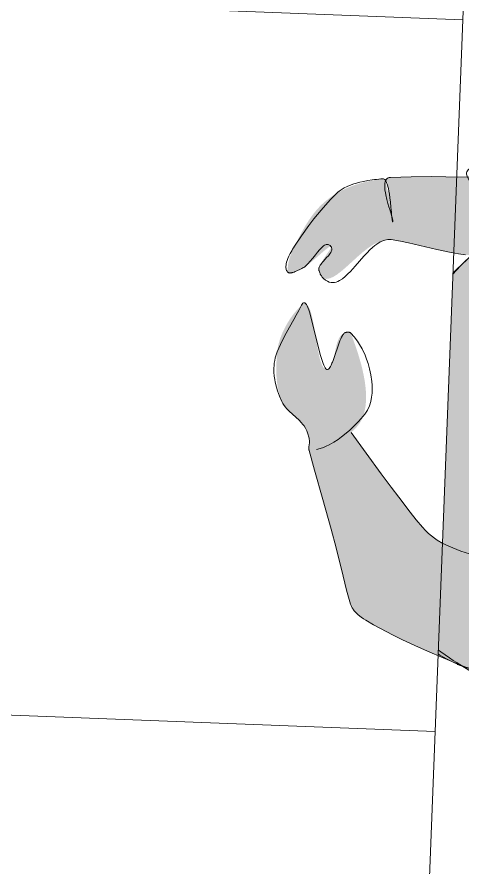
# Model space of a CAD drawing. Header units: millimetres. Extents: x 32078 to 83548, y -4690 to 56252.
# Drawn here: x 80814 to 81286, y 51846 to 52745 of the extents above; entities that cross this region are included whole.
import ezdxf

# ---------------------------------------------------------------- set-up
doc = ezdxf.new("R2010")
doc.units = ezdxf.units.MM
doc.header["$MEASUREMENT"] = 0
for name, color, linetype, lineweight in [('FURN-FREE', 1, 'Continuous', 0), ('PRES-FILL', 7, 'Continuous', 0), ('PRES-PEOP', 42, 'Continuous', 0)]:
    doc.layers.add(name, color=color, linetype=linetype, lineweight=lineweight)

# ---------------------------------------------------------------- blocks, each defined once
blk = doc.blocks.new('ANT_17')
at = {"color": 0, "linetype": 'ByBlock', "lineweight": -2}
for p, q in [((-230.6050000000105, 252.3579999999783), (-230.5850000000064, 252.3589999999967)), ((-222.1100000000006, 252.0419999999867), (-182.1699999999983, 208.8469999999797)), ((-230.9229999999952, 243.8939999999711), (-193.1000000000204, 202.9900000000052)), ((249.7079999999987, 243.2330000000075), (208.2010000000155, 201.560999999987)), ((258.2300000000105, 234.7639999999665), (218.9059999999736, 195.29899999997)), ((-237.288000000015, 197.6639999999898), (-237.7749999999942, 197.3369999999995)), ((-157.5270000000164, 182.1999999999971), (-129.5179999999964, 151.9009999999835)), ((-170.4360000000015, 178.489999999998), (-139.4140000000043, 144.9219999999768)), ((181.9289999999892, 175.1599999999817), (153.1639999999898, 146.2839999999997)), ((194.6730000000098, 170.9689999999755), (162.7639999999956, 138.9270000000251)), ((237.9219999999914, 154.1480000000156), (237.9239999999991, 154.1489999999831)), ((-190.0080000000016, -176.9710000000196), (-240.1240000000107, -227.2660000000178)), ((-180.8860000000277, -184.8450000000012), (-231.622000000003, -235.7579999999871)), ((200.5109999999986, -183.8860000000132), (249.0679999999847, -236.3980000000083)), ((191.0699999999924, -191.3759999999893), (240.2560000000085, -244.5680000000284)), ((-240.101999999999, -235.7510000000038), (-240.1240000000107, -235.7600000000093)), ((248.7309999999998, -244.8740000000034), (248.7309999999852, -244.8849999999948))]:
    blk.add_line(p, q, dxfattribs=at)
at = {"color": 0, "linetype": 'ByBlock', "lineweight": -2, "extrusion": (0, 0, -1)}
for centre, radius, start, end in [((-10.84310449811164, -197.5296352611913), 449.2945550665204, 55.50108333333333, 90.38600277777779), ((226.5099585044227, 247.9666756855295), 6.000000000000013, 47.15889444444443, 137.2503583333333), ((-4.928342642917414, -185.8805704263068), 436.8134136936627, 91.1704888888889, 126.0554083333333), ((-253.9718071523967, 238.9973606325002), 6.000000000000006, 135.0319611111111, 224.8725805555556), ((-244.658134046811, -240.4625302021523), 6.000000000000007, 137.325825, 227.2958666666667), ((-244.6504633875156, -240.4851204502556), 6.000000000000006, 227.1111666666667, 317.2096027777778)]:
    blk.add_arc(centre, radius, start, end, dxfattribs=at)
at = {"color": 0, "linetype": 'ByBlock', "lineweight": -2}
for centre, radius, start, end in [((-226.515271302691, 247.9676244759903), 5.999999999999997, 132.8928833333333, 222.7335027777778), ((253.9664626423182, 238.9966108046356), 6.000000000000008, 45.01981666666665, 135.1112805555555), ((-169.4349192846421, -727.9805375627038), 971.6445047199429, 65.2129611111111, 74.33109166666665), ((132.7071059823938, -735.342448063835), 962.6963830246401, 102.0174, 111.1355305555556), ((-235.875985219478, -231.4913881488319), 6.000000000000006, 135.1867472222222, 225.1567888888889), ((-235.8691630908288, -231.5142489645077), 6.000000000000013, 224.9720888888888, 315.070525)]:
    blk.add_arc(centre, radius, start, end, dxfattribs=at)
for centre, major_axis, ratio, start_param, end_param in [((-69.79697139906057, 189.0052291860775), (-18.85645010637373, -11.42001704835107), 0.7101413615132941, 2.274888714839134, 4.205581096373834), ((93.71362615287944, 189.1944012008898), (18.41705503726558, -12.11588146826803), 0.7751110379519797, 2.077604210805752, 4.019110361497601)]:
    blk.add_ellipse(centre, major_axis=major_axis, ratio=ratio, start_param=start_param, end_param=end_param, dxfattribs=at)
at = {"color": 0, "linetype": 'ByBlock', "lineweight": -2, "extrusion": (0, 0, -0.9999999999999998)}
for centre, start_param, end_param in [((5.602032608047011, -66.64383137635741), 4.71238898038469, 6.033510042954888), ((9.501353141429718, -66.7166282015969), 0.2429364510200118, 1.570796326794897)]:
    blk.add_ellipse(centre, major_axis=(4.853131661300836, 259.9547020407178), ratio=0.9615384615384598, start_param=start_param, end_param=end_param, dxfattribs=at)
at = {"color": 0, "linetype": 'ByBlock', "lineweight": -2, "extrusion": (0, 0, -1)}
for centre, major_axis, ratio, start_param, end_param in [((-222.6850850694027, 182.0806756646198), (20.94804797271574, 9.330090363337069), 0.9239178866150758, 1.587065655824202, 3.141592653589793), ((246.9130862459133, 173.3136979749688), (9.33663426129368, 19.01903679660439), 0.7660621444968637, 1.570796326794897, 3.125323324560488), ((5.602729983089375, -66.64335468207719), (-249.9564442699205, 4.666472751250964), 0.7200000000000008, 4.7115489922008, 6.283185307179586), ((6.022656809916953, -66.65119433998188), (-253.4356479310829, 4.731426504006933), 0.7101157289572858, 3.141592653589793, 4.71322896856858)]:
    blk.add_ellipse(centre, major_axis=major_axis, ratio=ratio, start_param=start_param, end_param=end_param, dxfattribs=at)
at = {"color": 0, "linetype": 'ByBlock', "lineweight": -2}
blk.add_point((258.2100000000064, 243.236000000019), dxfattribs=at)
blk = doc.blocks.new('*U82')
h = blk.add_hatch(color=7)
edge = h.paths.add_edge_path()
edge.add_arc((-189.5230698579908, 3.894953851107857), 436.8134136936624, 323.9445916666666, 358.8295111111111)
edge.add_line((247.199197294547, -5.028036447503837), (248.1122242495694, -5.046691238007043))
edge.add_arc((-201.1721346928534, -2.01980800407182), 449.2945550665204, 359.6139972222223, 394.4989166666667)
edge.add_ellipse((178.4381762329504, 231.508381563428), major_axis=(-9.33009036333706, 20.94804797271573), ratio=0.923917886615076, start_angle=1.272221872585407e-14, end_angle=89.06783611111112)
edge.add_line((158.9346738031672, 223.2300806680287), (158.95095801977, 223.240714962405))
edge.add_arc((-738.9849474955045, -123.883809488354), 962.6963830246393, 18.352088268259195, 21.135530555555476, ccw=False)
edge.add_line((174.7483423471349, 179.2264030120714), (174.8475005683285, 179.2592964940268))
edge.add_line((174.8475005683285, 179.2592964940268), (174.7632560480633, 179.1814415873669))
edge.add_arc((-738.9849474955045, -123.883809488354), 962.6963830246393, 12.01740000000001, 18.349268978559394, ccw=False)
edge.add_line((202.6133815909925, 76.5579839337006), (202.6133855943626, 76.55796512746019))
edge.add_ellipse((185.3627297544153, 78.62026789308584), major_axis=(-11.42001704835106, 18.85645010637372), ratio=0.7101413615132939, start_angle=130.3415222222222, end_angle=240.9620472222222, ccw=False)
edge.add_line((182.5489720905243, 60.23238496079284), (182.7609163116504, 60.28017894514778))
edge.add_ellipse((-70.28633080801956, 3.221263885992812), major_axis=(259.9547020407176, -4.853131661300878), ratio=0.9615384615384598, start_angle=14.30533888888888, end_angle=36.56680948074337)
edge.add_line((141.2796922553607, 148.2373896328209), (141.2795005683074, 148.2372964940296))
edge.add_line((141.2795005683074, 148.2372964940296), (141.2796552746659, 148.2374394665385))
edge.add_ellipse((-70.28633080801956, 3.221263885992812), major_axis=(259.9547020407176, -4.853131661300878), ratio=0.9615384615384598, start_angle=36.56682350138795, end_angle=90)
edge.add_line((-65.61985805676522, 253.1777081558976), (-65.61938136249955, 253.1770107808261))
edge.add_ellipse((-70.28585411374661, 3.220566510935896), major_axis=(-4.666472751251021, -249.9564442699204), ratio=0.7200000000000009, start_angle=180, end_angle=270.0477989558357)
edge.add_line((-250.2583243620869, 6.37189979360654), (-250.2582958129736, 6.3733818043027))
edge.add_line((-250.2582958129424, 6.373381804281962), (-250.2583502784619, 6.370465271524154))
edge.add_line((-250.2583502784539, 6.370465271527973), (-250.2583243620703, 6.371899793584904))
edge.add_ellipse((-70.29369377166586, 2.800639684122871), major_axis=(-4.731426504006976, -253.4356479310827), ratio=0.7101157289572859, start_angle=269.9522072734702, end_angle=360)
edge.add_line((-75.0251202756699, -250.6350082469726), (-75.02560038453521, -250.6345009173237))
edge.add_ellipse((-70.35912763328088, -0.6780566474044463), major_axis=(259.9547020407176, -4.853131661300878), ratio=0.9615384615384598, start_angle=270, end_angle=346.0807666666667)
edge.add_line((180.8396707460925, -65.5166733845399), (182.3148174292, -65.89743086452654))
edge.add_ellipse((185.5519017692204, -84.89032965885417), major_axis=(-12.11588146826803, -18.41705503726558), ratio=0.7751110379519799, start_angle=119.0379527777778, end_angle=230.2780611111111, ccw=False)
edge.add_line((203.913654658063, -84.16156648720789), (203.9136485167182, -84.16158838126285))
edge.add_arc((-731.623036994366, 178.2582157786674), 971.6445047199423, 335.213116897576, 344.3310916666666, ccw=False)
edge.add_line((150.5072419832068, -229.0981570245349), (150.5065005683209, -229.1007035059592))
edge.add_line((150.5065005683209, -229.1007035059592), (150.5061343833731, -229.1005555235752))
edge.add_line((150.5061343833731, -229.1005555235752), (150.5055005683316, -229.0987035059661))
edge.add_line((150.5055005683316, -229.0987035059661), (150.5383184758102, -228.9914209544804))
edge.add_ellipse((169.6711985432921, -238.0897897518735), major_axis=(19.01903679660439, -9.336634261293675), ratio=0.7660621444968637, start_angle=180.9321638888889, end_angle=270)
edge.add_line((162.5187564786756, -252.6595538665424), (163.6179454810554, -253.1991566765792))
at = {"color": 0}
blk.add_rational_spline([(163.6179454810554, -253.1991566765792), (244.3956380618401, -142.2440036542976), (247.199197294547, -5.028036447503837), (247.6557107720437, -5.03736384275544), (248.1122242495694, -5.046691238007043), (249.0632559275982, 136.1162228151952), (169.10808617781, 252.4564290877024), (150.0661567962088, 243.9753090432787), (158.9346738031527, 223.2300806680287), (158.9428159114541, 223.2353978152241), (158.95095801977, 223.240714962405), (167.3843117159049, 201.4254568799952), (174.7483423471494, 179.2264030120714), (174.7979214577426, 179.2428497530491), (174.8475005683285, 179.2592964940268), (174.8053783081923, 179.2203690406895), (174.7632560480633, 179.1814415873669), (191.5264878288144, 128.6399398122303), (202.6133815909925, 76.5579839337006), (202.6133835926812, 76.55797453057312), (202.6133855943626, 76.55796512746019), (207.6479790385274, 47.05271919768711), (182.548972090568, 60.23238496082195), (182.6549442010801, 60.25628195297031), (182.7609163116504, 60.28017894514778), (171.0129643532491, 108.1699772470165), (141.2796922553607, 148.2373896328209), (141.2795964118341, 148.2373430634325), (141.2795005683074, 148.2372964940296), (141.2795779214866, 148.2373679802986), (141.2796552746659, 148.2374394665385), (65.21804999950109, 250.7350764623843), (-65.6198580567725, 253.1777081559121), (-65.61961970963603, 253.1773594683764), (-65.61938136249955, 253.1770107808261), (-245.7382225845722, 256.539675292297), (-250.2583243620829, 6.371899793593911), (-250.2583100890697, 6.372640798974317), (-250.2582958129569, 6.373381804296514), (-250.2583230457021, 6.371923537910334), (-250.2583502784619, 6.370465271524154), (-250.2583373217567, 6.371182532602688), (-250.2583243620829, 6.371899793593911), (-255.1439419148665, -247.2723441011185), (-75.0251202756699, -250.6350082469726), (-75.02536033010256, -250.6347545821482), (-75.02560038453521, -250.6345009173237), (128.3684962364568, -254.4316945140745), (180.8396707460852, -65.5166733845108), (181.5772440876608, -65.70705212453322), (182.3148174292, -65.89743086452654), (209.2685806552327, -53.96520079176116), (203.913654658063, -84.16156648722244), (203.9136515873761, -84.16157743423537), (203.9136485167182, -84.16158838126285), (182.9888989878018, -158.7591245014191), (150.5072419832359, -229.0981570245203), (150.506871275742, -229.0994302652543), (150.5065005683209, -229.1007035059592), (150.5063174758325, -229.1006295147672), (150.5061343833731, -229.1005555235752), (150.5058174758524, -229.0996295147634), (150.5055005683316, -229.0987035059661), (150.5219095220818, -229.045062230216), (150.5383184758102, -228.9914209544804), (143.8066565910922, -243.4735979856196), (162.518756478712, -252.659553866557), (163.0683509798691, -252.9293552715535), (163.6179454810554, -253.1991566765792)], [1, 0.954018458761833, 1, 1, 1, 0.954018458761833, 1, 0.7128353987122346, 1, 1, 1, 0.9997050096312174, 1, 1, 1, 1, 1, 0.9984737766805626, 1, 1, 1, 0.5691322564512941, 1, 1, 1, 0.9811892478442809, 1, 1, 1, 1, 1, 0.8932412642455915, 1, 1, 1, 0.7068117680607829, 1, 0.9999999999957255, 1, 1, 1, 0.999999999995883, 1, 0.7068118065158087, 1, 1, 1, 0.7875766260787885, 1, 1, 1, 0.5646781698281227, 1, 1, 1, 0.9968360298930732, 1, 1, 1, 1, 1, 1, 1, 1, 1, 0.7128353987122346, 1, 1, 1], degree=2, knots=[0, 0, 0, 0.03448275862068965, 0.03448275862068965, 0.06896551724137931, 0.06896551724137931, 0.1034482758620689, 0.1034482758620689, 0.1379310344827586, 0.1379310344827586, 0.1724137931034482, 0.1724137931034482, 0.2068965517241378, 0.2068965517241378, 0.2241379310344826, 0.2241379310344826, 0.2413793103448275, 0.2413793103448275, 0.2758620689655172, 0.2758620689655172, 0.3103448275862069, 0.3103448275862069, 0.3448275862068964, 0.3448275862068964, 0.3793103448275861, 0.3793103448275861, 0.4137931034482755, 0.4137931034482755, 0.4310344827586206, 0.4310344827586206, 0.4482758620689654, 0.4482758620689654, 0.4827586206896549, 0.4827586206896549, 0.5172413793103448, 0.5172413793103448, 0.5517241379310345, 0.5517241379310345, 0.5862068965517239, 0.5862068965517239, 0.6206896551724138, 0.6206896551724138, 0.6551724137931033, 0.6551724137931033, 0.6896551724137929, 0.6896551724137929, 0.7241379310344825, 0.7241379310344825, 0.7586206896551724, 0.7586206896551724, 0.7931034482758622, 0.7931034482758622, 0.8275862068965517, 0.8275862068965517, 0.8620689655172412, 0.8620689655172412, 0.8965517241379309, 0.8965517241379309, 0.9051724137931034, 0.9051724137931034, 0.9137931034482757, 0.9137931034482757, 0.9224137931034483, 0.9224137931034483, 0.9310344827586206, 0.9310344827586206, 0.9655172413793103, 0.9655172413793103, 1, 1, 1], dxfattribs=at)
at = {"color": 0, "linetype": 'Continuous', "lineweight": 0, "rotation": 270}
blk.add_blockref('ANT_17', (-3.642499431669421, 8.823296494039823), dxfattribs=at)
blk = doc.blocks.new('SERIES 7_17')
at = {"color": 0, "linetype": 'Continuous', "lineweight": 0, "rotation": 89.99999999999997}
blk.add_blockref('*U82', (-5.046691238007043, -248.1122242495621), dxfattribs=at)
blk = doc.blocks.new('*U131')
at = {"color": 7, "linetype": 'ByBlock', "lineweight": -2}
blk.add_wipeout([(-341.4464195396576, 913.868864829361), (410.9570127338521, 884.7916420746915), (341.4463745148533, -913.868540045878), (-410.9570577586564, -884.7913172911793)], dxfattribs=at).dxf.layer = 'PRES-FILL'
at = {"layer": 'FURN-FREE', "linetype": 'ByBlock', "lineweight": -2, "flags": 128}
blk.add_lwpolyline([(-410.957057758671, -884.7913172911794), (-341.4464195396577, 913.868864829361), (410.9570127338666, 884.7916420746769), (341.4463745148532, -913.868540045878), (-410.957057758671, -884.7913172911794)], close=True, dxfattribs=at)
blk = doc.blocks.new('*U132')
at = {"color": 7, "linetype": 'ByBlock', "lineweight": -2}
blk.add_wipeout([(-341.44641953966493, 913.8688648293748), (410.9570127338445, 884.7916420746908), (341.44637451484573, -913.8685400458489), (-410.9570577586637, -884.7913172911649)], dxfattribs=at).dxf.layer = 'PRES-FILL'
at = {"layer": 'FURN-FREE', "linetype": 'ByBlock', "lineweight": -2, "flags": 128}
blk.add_lwpolyline([(-410.9570577586783, -884.7913172911649), (-341.4464195396649, 913.8688648293755), (410.9570127338593, 884.7916420746915), (341.446374514846, -913.8685400458489), (-410.9570577586783, -884.7913172911649)], close=True, dxfattribs=at)
blk = doc.blocks.new('*U133')
at = {"color": 7, "linetype": 'ByBlock', "lineweight": -2}
blk.add_wipeout([(-341.4464195396576, 913.8688648293748), (410.9570127338446, 884.7916420746908), (341.44637451484584, -913.8685400458489), (-410.9570577586564, -884.7913172911649)], dxfattribs=at).dxf.layer = 'PRES-FILL'
at = {"layer": 'FURN-FREE', "linetype": 'ByBlock', "lineweight": -2, "flags": 128}
blk.add_lwpolyline([(-410.957057758671, -884.7913172911649), (-341.4464195396577, 913.8688648293755), (410.9570127338666, 884.7916420746915), (341.446374514846, -913.8685400458489), (-410.957057758671, -884.7913172911649)], close=True, dxfattribs=at)
blk = doc.blocks.new('*U129')
at = {"layer": 'PRES-FILL', "color": 7, "linetype": 'ByBlock', "lineweight": -2, "rotation": 90}
blk.add_blockref('*U131', (14.5387831916305, 376.2015813279504), dxfattribs=at)
blk.add_blockref('*U132', (-14.53843956303899, -376.201850945552), dxfattribs=at)
blk.add_blockref('*U133', (-43.61566231772304, -1128.605283219062), dxfattribs=at)
blk = doc.blocks.new('*U137')
at = {"layer": 'PRES-FILL', "linetype": 'ByBlock', "lineweight": -2, "extrusion": (0, 0, -1)}
h = blk.add_hatch(color=0, dxfattribs=at)
edge = h.paths.add_edge_path(flags=16)
edge.add_spline(control_points=[(87.07831214769976, -291.0744552105753), (88.89239608470234, -288.4548494400806), (89.38684500839736, -283.2889002702905), (89.49025166837964, -277.4036297992789)], knot_values=[0, 0, 0, 0, 1, 1, 1, 1], degree=3, periodic=0)
edge.add_spline(control_points=[(89.49025166837964, -277.4036297992789), (94.07544578357192, -264.2978469137779), (102.2647964179341, -248.1244687475664), (94.97166972406558, -247.5728208029395), (87.95137615264684, -247.04180980003), (89.72454525636567, -264.0690811901732), (89.49025166837964, -277.4036297992789)], knot_values=[0, 0, 0, 0, 0.5095306753181346, 0.5095306753181346, 0.5095306753181346, 1, 1, 1, 1], degree=3, periodic=0)
edge.add_spline(control_points=[(89.49025166837964, -277.4036297992789), (87.52906642855669, -283.009252441796), (86.22724547803227, -288.0536722698707), (87.07831214769976, -291.0744552105753)], knot_values=[0, 0, 0, 0, 1, 1, 1, 1], degree=3, periodic=0)
edge.add_spline(control_points=[(87.07831214769976, -291.0744552105753), (85.95999222937098, -292.6893514408366), (84.34017201393726, -293.3365619410361), (82.00130538467783, -292.5880610099775), (63.59383381526277, -286.6971694839558), (44.85866232329863, -280.6748171649087), (26.44999149459181, -274.1039725800183), (3.977330236448324, -266.0825154139493), (-18.35495155212993, -258.1142490278471), (-40.76494914463547, -249.8098054022048), (-62.09082103251421, -241.907104827158), (-84.02545566087065, -234.3002088238245), (-102.036338375372, -220.2868875461681), (-117.448824006904, -208.2952424799114), (-129.915144136874, -193.2241611071586), (-142.6432244093739, -178.5923170648348), (-163.0005941388081, -155.1900558744055), (-182.8546414146404, -131.3060623629244), (-203.2343677893659, -107.9247166534005), (-213.1979345754808, -96.49367016924953), (-224.2374659781926, -86.0311025781848), (-234.3364193446905, -74.7010565442215), (-246.717891962966, -60.81024532426454), (-254.7748833751684, -44.37492258181373), (-259.7027346674004, -25.00474835187197), (-268.8092894337751, 10.79088386116564), (-269.3557246566634, 46.90065336133193), (-252.6851600430236, 77.86553913383977), (-241.2536237630702, 99.09914599222975), (-227.3397290832945, 117.7993371364028), (-211.966218272064, 135.6688070436176), (-198.2174307192909, 151.6497725143599), (-184.4468728898064, 167.5986870605011), (-170.5998475073429, 183.493856690744), (-153.8705150601745, 202.6976618187982), (-137.0851828110317, 221.9010084819638), (-119.8497930294398, 240.5959913312181), (-106.8232585273363, 254.7256885525167), (-88.3860189729603, 262.3861756959013), (-71.07116077230603, 271.4910562303558), (-49.31172820177744, 282.9330808634331), (-28.25311481849349, 292.6512301065886), (-3.265834411591641, 297.327335357113), (21.50146026011498, 301.9622726039343), (44.73838342506497, 298.5593976669225), (68.35236469293886, 290.7234910957523), (91.13489496560942, 283.1634876956887), (111.8712580557331, 273.7577884623133), (130.4584782136517, 259.7759117501628), (157.4580053185928, 239.4660399101995), (182.7918153615465, 217.5136692575215), (207.6003872518922, 194.9019255928797), (226.2076064090797, 177.9423975816499), (243.9963418850384, 159.9594654293724), (260.3465887236089, 140.7443127179977), (265.3696622714779, 134.841091423732), (270.0630620164739, 127.4894450132779), (269.8281436665711, 119.5425549639112), (269.0001458406623, 91.53279035794185), (265.0361819725367, 65.12352676320006), (263.1618364924361, 37.95410509096109), (261.1843437510688, 9.289520726684714), (260.2340487209585, -19.56111516155943), (257.920265561479, -48.25189084419617), (257.6397211215663, -51.73062547016161), (254.9934591090132, -54.59069810863002), (254.1837163049495, -58.03427320504852), (253.3515663618164, -61.57313863996023), (253.2291796872887, -65.17489315882995), (253.4760670081887, -68.77246832678429), (254.4084206014377, -82.35847235090114), (267.5626279749413, -92.20125338995786), (268.1809031531593, -106.6588880038762), (268.981759190312, -125.3859603039673), (262.4752963332285, -142.6908594273482), (255.5529541847645, -157.7631315541876), (248.2408484707266, -173.6840503382009), (230.6169023986295, -188.9544215020287), (215.0945164613659, -195.9084356161984), (194.623504809002, -205.0794293369836), (227.5421476998308, -119.8030906882959), (210.4050449188217, -122.7259414140208), (200.6489644700778, -124.3899080240481), (194.866563146832, -152.8433226549896), (181.9270150395605, -153.2528445356365), (179.8478432335833, -153.3186479424294), (175.6591534205072, -153.3011556875863), (175.5916423200542, -151.047611553633), (174.6981617055571, -121.222916277522), (175.90425054972, -84.15658467016328), (191.9475750214333, -63.78702212475764), (196.1806730426033, -58.41242815859732), (202.3631110610295, -54.47162794199903), (209.694283499266, -51.72211669213721)], knot_values=[0, 0, 0, 0, 0.004098381531734696, 0.004098381531734696, 0.004098381531734696, 0.03635368013720219, 0.03635368013720219, 0.03635368013720219, 0.07572982011414187, 0.07572982011414187, 0.07572982011414187, 0.1132010653974124, 0.1132010653974124, 0.1132010653974124, 0.14526640270913, 0.14526640270913, 0.14526640270913, 0.1965519000639748, 0.1965519000639748, 0.1965519000639748, 0.2216251747810174, 0.2216251747810174, 0.2216251747810174, 0.25236539637566, 0.25236539637566, 0.25236539637566, 0.3091726121130702, 0.3091726121130702, 0.3091726121130702, 0.3481271264153437, 0.3481271264153437, 0.3481271264153437, 0.3829647993414165, 0.3829647993414165, 0.3829647993414165, 0.4250540564899624, 0.4250540564899624, 0.4250540564899624, 0.4568651827461615, 0.4568651827461615, 0.4568651827461615, 0.4968419500255261, 0.4968419500255261, 0.4968419500255261, 0.5364667654958765, 0.5364667654958765, 0.5364667654958765, 0.5746963866582342, 0.5746963866582342, 0.5746963866582342, 0.630228181300859, 0.630228181300859, 0.630228181300859, 0.6718787961638446, 0.6718787961638446, 0.6718787961638446, 0.6846745725113127, 0.6846745725113127, 0.6846745725113127, 0.7297748169105458, 0.7297748169105458, 0.7297748169105458, 0.7773569765908894, 0.7773569765908894, 0.7773569765908894, 0.78312627708974, 0.78312627708974, 0.78312627708974, 0.7890552252170661, 0.7890552252170661, 0.7890552252170661, 0.8114455046014806, 0.8114455046014806, 0.8114455046014806, 0.8404477855449914, 0.8404477855449914, 0.8404477855449914, 0.8710830444871903, 0.8710830444871903, 0.8710830444871903, 0.9114849997865957, 0.9114849997865957, 0.9114849997865957, 0.9344856628054873, 0.9344856628054873, 0.9344856628054873, 0.9381814897131244, 0.9381814897131244, 0.9381814897131244, 0.9870941822375215, 0.9870941822375215, 0.9870941822375215, 1, 1, 1, 1], degree=3, periodic=0)
edge.add_line((209.694283499266, -51.72211669213721), (193.9554313921253, -0.02416496868318063))
edge.add_spline(control_points=[(193.9554313921253, -0.02416496868318063), (187.0334699935629, 22.71264097994208), (179.5682325628004, 45.27655141683499), (171.5461613383814, 67.66414764717047), (163.0286974003102, 91.43426115248076), (139.5974247022968, 107.5570674201881), (118.7270846086176, 121.8980210750087), (107.4085535302584, 129.675495179843), (96.13803730568907, 136.5337036815545), (80.50538087009045, 136.8893178527251), (68.37265735135588, 137.1653149897029), (58.48686090829142, 133.7888066898631), (50.14550819517171, 127.2132180820699)], knot_values=[0, 0, 0, 0, 0.3242048070790112, 0.3242048070790112, 0.3242048070790112, 0.6684304659642469, 0.6684304659642469, 0.6684304659642469, 0.8551130404015013, 0.8551130404015013, 0.8551130404015013, 1, 1, 1, 1], degree=3, periodic=0)
edge.add_line((50.14550819517171, 127.2132180820699), (43.44551937066717, 121.931536357064))
edge.add_spline(control_points=[(43.44551937066717, 121.931536357064), (52.97537610726431, 111.9743174005635), (61.70828375138808, 101.2227619635123), (66.21967390885402, 86.38209284511686), (72.00109886939754, 67.36351722245672), (70.56204819517734, 51.92159684377839), (65.78859446714341, 32.36011425749166), (60.91834914840001, 12.40198238466837), (52.41068678941519, -3.899051625023276), (40.46282677570707, -16.59624482724394), (29.76929379776993, -27.96044344349502), (15.70692158867314, -35.86571801297032), (-4.085994196779211, -37.78828460553268), (-21.39602580966312, -39.46967853732349), (-32.80868237359391, -32.61645050879451), (-46.03115763618553, -27.68787525541484), (-56.11757800572377, -23.92824017642124), (-63.9562968332757, -4.318340353172971), (-73.36998533715087, -9.3644885068461), (-78.17783261308796, -11.94170461558679), (-80.01234252596623, -18.39455939167601), (-82.95708621914673, -23.171128274691), (-90.37560748161923, -35.20446003900361), (-104.8919222977274, -43.48754374753116), (-103.9488796295336, -59.9472131453731), (-102.6316696437716, -82.93752061140185), (-81.87161202238349, -92.77921701140804), (-71.79374211269896, -109.5896862432128), (-62.75094410455495, -124.6735957450546), (-56.88481326242618, -143.0784906290537), (-45.74386686028447, -155.8284881344516), (-27.61782189121004, -176.5724195560615), (8.658404096175218, -176.6467294013491), (33.86351756974182, -189.2710082729063), (57.29500610369723, -201.0069461387902), (80.00715993149788, -218.5647198101797), (102.90926256495, -230.2106602262065), (126.4267073182564, -242.1695080541394), (170.3451343521592, -203.4649171256424), (183.9370973615878, -215.0859390001715), (185.4372476237477, -216.3685557200261), (186.1864357418672, -221.3471233283926), (185.6590915353736, -224.0190201072546), (183.9894642690633, -232.478526555311), (161.5987339165295, -243.6861511579191), (165.304747505128, -244.3993410344519), (170.2820739892195, -245.3571839500801), (189.8162513641728, -233.9521160573604), (202.0941385273181, -232.439378316496), (206.9790718613949, -231.8375139307209), (219.1576623974543, -228.4554485970693), (217.4211306994985, -233.8441241849978), (214.2524660100171, -243.6768880085619), (208.3265807279822, -250.7895085956916), (201.6973211800214, -257.1143157225997), (184.8370183137158, -273.2002998294447), (168.6169997198012, -289.9416467815281), (141.3669247969665, -295.3527005507167), (121.8067194644391, -299.2367751116617), (104.2733657352801, -296.6543974041815), (90.11643816898868, -293.897495961508), (88.45242821298598, -293.5734488525995), (87.50048847751168, -292.5729312999647), (87.07831214769976, -291.0744552105753)], knot_values=[0, 0, 0, 0, 0.0445675321191511, 0.0445675321191511, 0.0445675321191511, 0.1016815997639398, 0.1016815997639398, 0.1016815997639398, 0.1599537725823565, 0.1599537725823565, 0.1599537725823565, 0.2121083342373425, 0.2121083342373425, 0.2121083342373425, 0.2577204674264914, 0.2577204674264914, 0.2577204674264914, 0.2925144935189276, 0.2925144935189276, 0.2925144935189276, 0.3102848248294786, 0.3102848248294786, 0.3102848248294786, 0.3550525854241348, 0.3550525854241348, 0.3550525854241348, 0.4175826737119677, 0.4175826737119677, 0.4175826737119677, 0.4736904586800346, 0.4736904586800346, 0.4736904586800346, 0.5649764407445235, 0.5649764407445235, 0.5649764407445235, 0.6498388415546573, 0.6498388415546573, 0.6498388415546573, 0.7369813565731338, 0.7369813565731338, 0.7369813565731338, 0.746599309966639, 0.746599309966639, 0.746599309966639, 0.7770507628045908, 0.7770507628045908, 0.7770507628045908, 0.817948298408715, 0.817948298408715, 0.817948298408715, 0.8342199689575515, 0.8342199689575515, 0.8342199689575515, 0.8639110295738617, 0.8639110295738617, 0.8639110295738617, 0.9394247835290591, 0.9394247835290591, 0.9394247835290591, 0.9936288375354178, 0.9936288375354178, 0.9936288375354178, 1, 1, 1, 1], degree=3, periodic=0)
at = {"layer": 'PRES-PEOP', "color": 0, "linetype": 'ByBlock', "lineweight": -2, "extrusion": (0, 0, -1), "flags": 128}
for points in [[(250.0909720860654, -46.66407326139233), (246.2363034688606, -46.39534798385284), (242.6276058299991, -46.38072924392327), (239.2527087684575, -46.56236530799288), (236.0991431915172, -46.89343186369661), (230.2234210124734, -47.89857772120013), (225.1343434505688, -49.14649077529612), (220.7317280731804, -50.48447992299043), (216.9249238357297, -51.81949759166673), (210.3827893882699, -54.46358543710085), (205.5915868420416, -56.65045571306109), (198.6208181405236, -60.15224755552117), (191.9475750214333, -63.78702212475764), (189.6701577830681, -65.19607844711936), (187.5823133387312, -66.73911198189307), (185.6699485146091, -68.3921777555588), (182.2702829414193, -72.00657842181317), (179.4445979332086, -75.84283845097525), (177.1086499693483, -79.78712622047169), (175.1901267119247, -83.75288197259215), (173.6269517505134, -87.67525499712792), (172.3658353426872, -91.50660520636666), (171.3610344071203, -95.21287187002963), (169.9332120528707, -102.3928024970191), (169.1636385187594, -108.8391358015906), (168.8505947950471, -114.5355430513264), (168.8478777730634, -119.5160343940297), (169.0499972119433, -123.8397619594107), (169.8550181626197, -131.2502749626619), (170.8287991185207, -136.6088252613554), (171.763383713027, -140.4769320719533), (173.487696309181, -145.978761220711), (175.5916423200542, -151.047611553633), (175.6877513172949, -151.2257734428385), (175.7986102575087, -151.3911214289001), (175.9216224570118, -151.5445494638516), (176.0544985800079, -151.6868888674471), (176.3469312434609, -151.9452005164567), (176.6581163047085, -152.1666598075681), (176.9774697173998, -152.3563028621866), (177.2970761260076, -152.5184804627133), (177.6111263213825, -152.6569527408647), (178.226846189893, -152.8816854292818), (178.7811989763286, -153.0415829091762), (179.2671536794951, -153.1538662774328), (179.6856500133435, -153.2313006087279), (180.0417364244495, -153.2833468248427), (180.3422597393801, -153.3170120006616), (180.5945308461232, -153.3374787284993), (181.006364746092, -153.3533625741147), (181.2855678151536, -153.3488516289326), (181.4755249305745, -153.336355921303), (181.7250816701126, -153.3031559481497), (181.9270150395605, -153.2528445356365), (182.5989294468454, -152.9682711927453), (183.2925262715871, -152.5679691905061), (184.0018432793295, -152.070802632119), (184.7216712448426, -151.4934193450681), (186.1991760816454, -150.1313123553628), (187.6711351834965, -148.5981829964185), (189.1148278445326, -146.9715378248438), (190.5139569875755, -145.3096465030758), (201.4633111765143, -131.3386386547572), (202.7719188082847, -129.7378039115101), (203.8851461682498, -128.4230640465903), (204.8306001225283, -127.3506764474296), (206.4100454325962, -125.680052775544), (207.5224706534646, -124.6260837638365), (208.3109140861634, -123.9626147762865), (209.4119291648822, -123.1941155744425), (209.9226719040162, -122.9204994331558), (210.4050449188217, -122.7259414140208), (211.377496291374, -122.6490382173142), (212.1450599640375, -123.0741435882082), (212.7361114116356, -123.9226554291963), (213.1757666482881, -125.1252219614544), (213.4862228123966, -126.620769077992), (213.6870649949269, -128.3556242763625), (213.7955425532273, -130.282727888869), (213.8268178473518, -132.3609232027266), (213.7941900591977, -134.5543178560183), (213.5775205777172, -139.2433077832648), (209.7137053730548, -180.8163272635575), (209.5001965128322, -185.2406986403184), (209.4603594801301, -188.6910232802475), (209.5580714732205, -191.3303580574029), (209.7584900433285, -193.3106346918939), (210.0308341381024, -194.7656301438074), (210.3494076742354, -195.8088524074046), (210.6936535840068, -196.5341001607521), (211.0477160978044, -197.017341064613), (211.7928647067893, -197.5034806792391), (212.4625530806807, -197.5506904922622), (213.0305064735439, -197.3979792293649), (213.9930207477009, -196.8522167218944), (215.0945164613659, -195.9084356161984), (219.6374365908996, -191.6088733457364), (223.8755281491613, -187.780898211462), (227.7382168157201, -184.3664837399592), (234.7253739511798, -178.2086324443335), (240.0518080915936, -173.4056426852731), (244.0368226480205, -169.6815937762767), (249.9113260212034, -163.8728332897736), (255.5529541847645, -157.7631315541876), (257.7318092884234, -155.0738425414347), (259.5666229473427, -152.444972278503), (261.1110375286808, -149.8939744498239), (262.4102241280489, -147.4331989613493), (263.5022477872844, -145.0709507163592), (264.4192081710935, -142.8123479499591), (265.8724128659378, -138.4774175121856), (266.8745838602481, -134.5953272861334), (267.5581081566925, -131.1454691830659), (268.0167615807441, -128.0963797833429), (268.5281250501721, -122.7177529289984), (268.6874139736465, -118.6704985263386), (268.6038912985678, -112.622845830705), (268.1809031531593, -106.6588880038762), (267.8081262161868, -104.1488436653053), (267.2511702399206, -101.8517508629266), (266.571547807529, -99.74066939892509), (265.816493098886, -97.79319754310927), (264.1589837715728, -94.20620277004855), (257.4916340296768, -81.86964631700175), (256.034110880908, -78.72303690464105), (255.0990676099173, -76.31831680626055), (254.5100517049286, -74.48318080625904), (253.8419261560193, -71.67008185469967), (253.6181344079232, -70.23268601989184), (253.4760670081887, -68.77246832678429), (253.4018423148373, -67.40734164264359), (253.368254867717, -66.21661218599183), (253.3651095616078, -65.17812789675008), (253.3839471016981, -64.27241403716471), (253.4691939243494, -62.69495883688069), (253.580102869033, -61.5189499582084), (253.6915605029208, -60.64136513285121), (253.906967443123, -59.33275065201815), (254.1837163049495, -58.03427320504852), (254.3560586563108, -57.40362295373416), (254.5512448069785, -56.82124580294476), (254.9869379943848, -55.74791892862413), (256.7862615008053, -52.07262791660105), (257.188130733397, -51.14502428544802), (257.4487704837375, -50.44000046882866), (257.6149483691988, -49.90440228657098), (257.8075722354115, -49.0876492042953), (257.8747510821413, -48.67235509619786), (257.920265561479, -48.25189084419617), (259.4370419545012, -26.71249955251915), (261.244384465841, 5.639682152006571), (263.1618364924361, 37.95410509096109), (264.825565639112, 58.31342623613818), (267.6864757170697, 88.84424121338816), (268.9286102377373, 104.1599944157679), (269.8281436665711, 119.5425549639112), (269.8334579737711, 120.9961017700116), (269.7364000683447, 122.3486634599394), (269.5609414439969, 123.6068262209337), (269.3265090756468, 124.7768991161392), (269.0487999825564, 125.8648855849278), (268.3883599444816, 127.8794212778375), (267.6748913702468, 129.6123761691779), (266.9584937581531, 131.1037874122194), (266.268955888343, 132.388258407198), (264.9413309579977, 134.5863841102037), (263.8619134966284, 136.1903066744817), (262.1427216599986, 138.518102824848), (260.3465887236089, 140.7443127179977), (254.1043193725927, 148.0374678928965), (248.5661536241823, 154.2516489255759), (238.6956735155691, 164.8064311523522), (231.1369402641576, 172.503818132529), (219.5351409149443, 183.7951534718923), (207.6003872518922, 194.9019255928797), (188.8594419906731, 211.7719828780864), (174.6998859848682, 224.1152944176865)], [(-7.185877560565132, -262.0385223546618), (26.44999149459181, -274.1039725800183), (40.26395869845874, -278.9383316145031), (61.0953466064384, -285.871848081486), (82.00130538467783, -292.5880610099775), (83.34098763881775, -292.8804466952206), (84.53614171459049, -292.884626725936), (85.60170477905194, -292.6426332922565), (86.55113320298551, -292.1917126434018), (87.39654509896354, -291.5648191619439), (88.14884940482443, -290.7910609124192), (88.81786276637285, -289.8961012962791), (89.41241535729205, -288.9025210108739), (89.94044666884292, -287.8301441159383), (90.40909220691537, -286.6963316532492), (91.20455492533802, -284.2628816006472), (91.82632413906686, -281.739871086389), (92.31121428472397, -279.204445932508), (92.68866874465311, -276.712822911617), (93.22414947288053, -271.8537398100343), (93.5438665207621, -267.5386769082579), (93.73944842565106, -263.8295157148314), (93.86608739028452, -260.7119911625741), (93.95619334363437, -258.1337768554404), (94.02813771068759, -256.0269774152184), (94.09180496420595, -254.3208813387864), (94.15207978679973, -252.9487303114038), (94.2110077207326, -251.8508945191643), (94.33485056803329, -250.186903951304), (94.45098479853186, -249.1767247075659), (94.55449712545669, -248.5657340882681), (94.74113518948434, -247.9042175033064), (94.97166972406558, -247.5728208029395), (95.14196996063401, -247.5711193083553), (95.21317265373364, -247.8171688124967), (95.20086364803137, -248.273585385381), (95.11876287616906, -248.9072854829064), (94.97892296340433, -249.6890399836157), (94.7919079556741, -250.5930721309742), (94.5669540908566, -251.5966951842929), (94.3121143518656, -252.6799859751627), (93.72995736866142, -255.0577035132628), (93.09976106214162, -257.5748211457831), (92.45643134892453, -260.1412823598293), (91.82501294654503, -262.6906889919446), (90.62461069137498, -267.7218868328418), (89.62686804083933, -272.2422299593673), (88.85310028149979, -276.1614983620857), (88.29155786252522, -279.4785864858422), (87.91511035097938, -282.2383483140657), (87.69142291253957, -284.5058865009159), (87.58850532701763, -286.3517803574614), (87.57746740426228, -287.8440695421923), (87.6336363813607, -289.0443249618074), (87.73675472808827, -290.0061217437215), (88.0474740301288, -291.4712697969226), (88.39720326999668, -292.3711407848532), (88.72955993366486, -292.9246348223423), (89.34731714047666, -293.5455517175433), (90.11643816898868, -293.897495961508), (92.05933395936154, -294.3800724291505), (94.2003415911895, -294.9009151696555), (96.45899994192587, -295.4289537426775), (98.77329308347544, -295.9421220630466), (101.0959623418312, -296.4253085437558), (105.7860889478325, -297.2923157932382), (110.1700601470511, -297.9548017429479), (114.1546288849931, -298.4151552603289), (117.7107689581171, -298.6959865422978), (120.8461513322691, -298.8278098719638), (123.5879990075773, -298.8422043233622), (128.3324143658974, -298.6058384296157), (131.802021731899, -298.1797402293596), (134.3298143008433, -297.7031886276818), (137.9651710971521, -296.7105780038219), (139.6984830345318, -296.0795424955541), (141.3669247969665, -295.3527005507167), (149.5441350612818, -291.2864158012453), (156.5097869279707, -287.5348886294996), (162.4730412710778, -284.112812968353), (172.6467542733881, -277.8329145748539), (180.0876627133548, -272.8988966515208), (191.0032640893041, -265.1758924086389), (201.6973211800214, -257.1143157225997), (203.1271094910044, -255.9854857161372), (204.5342068381578, -254.8303945949556), (205.8906931019883, -253.6725092373672), (208.463254293616, -251.3382916135452), (210.6618030012178, -249.1609802784151), (212.4751756920159, -247.1859245494488), (213.9303516772634, -245.4265706266851), (215.0714235016494, -243.8782319603779), (215.9475321775681, -242.5266461237479), (216.6063282458199, -241.3531842676639), (217.0907679792435, -240.3379306718998), (217.4378637162154, -239.461422887136), (217.6785293577705, -238.7055626285328), (217.947332810174, -237.4128198693943), (218.0122854321671, -236.4727927277199), (217.9788707406115, -235.7868834618421), (217.7888677074807, -234.7924809541219), (217.4211306994985, -233.8441241849978), (217.2294429278554, -233.514141758089), (217.0081488191645, -233.224087026596), (216.7619918314304, -232.9697986270585), (216.4951843504823, -232.7475236639075), (216.2114612788719, -232.5538788055601), (215.5958549402858, -232.2361807593843), (214.9467101579212, -232.0025681934385), (214.2818343497056, -231.8353213714072), (213.6147888686974, -231.7201623649453), (212.955750391804, -231.6456120538714), (212.3122081698821, -231.602464689815), (211.0510958095838, -231.5829084219622), (209.9047210762074, -231.6211230455156), (207.8510715091397, -231.7794998524987), (206.3137500271114, -231.946158822604), (205.1862602502952, -232.0820870481839), (203.5717672106839, -232.2795803583649), (202.8126966240961, -232.3663017928775), (202.0941385273181, -232.439378316496), (200.9031396425416, -232.6096725987118), (199.7101899576664, -232.8853260507822), (198.5215498759062, -233.2473184828705), (196.1398260375718, -234.1825924585064), (193.8321448260831, -235.29373427268), (191.6226231896871, -236.4950515802702), (187.4227596737619, -239.0152402801396), (183.7642973539332, -241.3246658116041), (180.6407032035495, -243.2722929755), (178.0104788117897, -244.8180232029408), (175.8169982448744, -245.9805880136009), (173.9999038420938, -246.8064184388968), (172.5012840885465, -247.3516632118663), (171.2686917137908, -247.6723261578845), (170.2563027962606, -247.8193169622209), (169.4250284750888, -247.8363926633283), (168.7420771029138, -247.7597303370821), (168.180265161951, -247.6183600957447), (167.2819062110502, -247.1935808760609), (166.6828768110281, -246.7176586683054), (166.2778326545813, -246.2670683194883), (165.7446239199198, -245.4329641426011), (165.304747505128, -244.3993410344519), (165.093890194883, -243.586046411634), (165.0279351554782, -242.8309447975735), (165.0860127325577, -242.1282092388465), (165.2496223718917, -241.4726224460246), (165.5023883100948, -240.8595149956236), (165.8298392484867, -240.2847095867619), (166.2192097219377, -239.7444707739742), (166.6592610880762, -239.2354596517507), (167.6704124786484, -238.2849849375234), (168.7832735844131, -237.4303565659357), (169.9462493640458, -236.6547448396705), (171.1208955161128, -235.9448157060542), (173.4765860756161, -234.6415908977906), (177.7524994369014, -232.3652080169013), (179.2948464098299, -231.4846125168115), (180.5734089697798, -230.6909326503737), (181.618370925702, -229.9737909181822), (182.4632095203851, -229.3256237578753), (183.1405108756735, -228.7404359961438), (184.1645966187643, -227.6702182802001), (184.7787648515514, -226.8241189814908), (185.1420299201709, -226.1623664662729), (185.5142781000322, -225.1219447465846), (185.6165383711486, -224.5786574985286), (185.6590915353736, -224.0190201072546), (185.6665219210117, -222.9558106680161), (185.6427316059562, -222.0113698183523), (185.5914945796976, -221.1746955471608), (185.5185291145899, -220.4350846279085), (185.4299009426177, -219.7824055009914), (185.3312032756075, -219.2072452129978), (185.1054785773158, -218.1919882853872), (184.8871131907654, -217.4236102698451), (184.6930456828268, -216.8436235668705), (184.3492265679088, -215.9679885574842), (183.9370973615878, -215.0859390001715), (182.515000189931, -212.6799161787894), (180.9869737977569, -210.79176171789), (179.3730365326483, -209.3539293674985), (177.6908757756028, -208.3063357357278), (175.9560872527218, -207.5955986521258), (174.1823910352541, -207.1743499350559), (172.3818264381553, -207.0006154811454), (170.5649278218043, -207.0372562579578), (168.7408831133944, -207.251464382829), (165.0428863858979, -208.1180863305271), (161.4013219278568, -209.4014267920793), (157.8556897145609, -210.9476469241272), (154.4339605014829, -212.640455706849), (147.8212081893726, -216.2617969467792), (135.9140140443487, -223.0859458584091), (131.4354253056081, -225.4925220982113), (127.5484458499559, -227.4078155860552), (124.1884913899121, -228.8834629419107), (121.2913045067544, -229.9848974512315), (118.7965614995046, -230.7789497197955), (114.5403894843475, -231.7255145111922), (111.4565002343588, -232.01145465835), (109.2138119196316, -231.9571858521704), (105.9766489839676, -231.3985988519562), (104.4205009156867, -230.8872873960754), (102.90926256495, -230.2106602262065), (94.18918695408502, -225.4914485643931), (86.65120491755079, -221.0659771938808), (60.5235758931376, -204.6017663368621), (47.33635461253289, -196.5773053022785), (40.64516983875365, -192.807211236508), (33.86351756974182, -189.2710082729063)], [(209.694283499266, -51.72211669213721), (201.8248574456811, -25.87314083041201), (193.9554313921253, -0.02416496868318063), (188.7376945078868, 16.95989863488649), (184.7313891349186, 29.63547950487191), (178.4179284832935, 48.62104773634928), (175.0654389290867, 58.12901515131671), (171.5461613383814, 67.66414764717047), (169.6777027657663, 72.06861638533519), (167.6430175068381, 76.01770740579013), (165.5060414923646, 79.57176035806333), (163.3168373109511, 82.78171083988127), (161.1142546614137, 85.6906722606982), (156.6346164963761, 90.90511578099904), (152.3921324112307, 95.23799874609904), (148.4760231916007, 98.87593651167845), (141.2743547745922, 104.9551787324672), (130.0011467018776, 113.5773220315932)]]:
    blk.add_lwpolyline(points, dxfattribs=at)

msp = doc.modelspace()

# ---------------------------------------------------------------- block references
at = {"layer": 'FURN-FREE', "linetype": 'Continuous', "lineweight": 0, "xscale": 1.000000317032586, "yscale": 1.000000317032586, "zscale": 1.000000317032586, "rotation": 250.9431572455939}
msp.add_blockref('SERIES 7_17', (81670.6613776927, 52185.12083000697), dxfattribs=at)

# ---------------------------------------------------------------- next in the draw order: block references
at = {"layer": 'PRES-FILL', "color": 7}
msp.add_blockref('*U129', (80385.97347375909, 52776.47190316023), dxfattribs=at)

# ---------------------------------------------------------------- next in the draw order: block references
at = {"layer": 'PRES-FILL', "extrusion": (0, 0, -1), "xscale": 1.000009635247656, "yscale": 1.000009635247656, "zscale": 1.000009635247656, "rotation": 160.824070399281}
msp.add_blockref('*U137', (-81382.47418590474, 52325.60811676414), dxfattribs=at)

doc.saveas('drawing.dxf')
